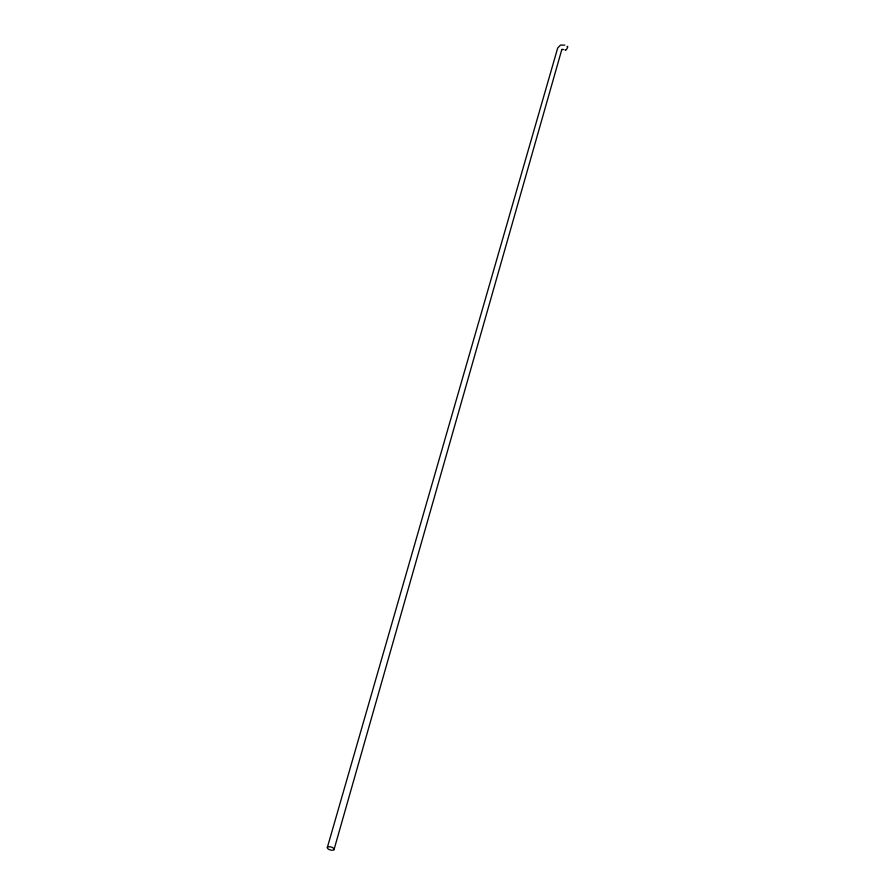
<?xml version="1.0" encoding="UTF-8"?>
<svg xmlns="http://www.w3.org/2000/svg" width="895" height="895" viewBox="0 0 895 895"><rect width="100%" height="100%" fill="white"/><g stroke="black" fill="none" stroke-linecap="round" stroke-linejoin="round"><path stroke-width="1.34" d="M334.036 849.59A3.524 1.533 15.9 0 0 329.651 846.748A3.524 1.533 15.9 0 0 328.42 849.154A3.524 1.533 15.9 0 0 334.036 849.59L561.791 49.617L563.682 49.516M327.357 847.408L557.708 47.95L560.483 45.097L564.868 45.119M567.027 46.663A2.271 0.571 -60.3 0 1 567.62 47.178A2.271 0.571 -60.3 0 1 566.132 49.863A2.271 0.571 -60.3 0 1 565.271 49.818M562.172 49.259L562.116 49.292"/></g></svg>
